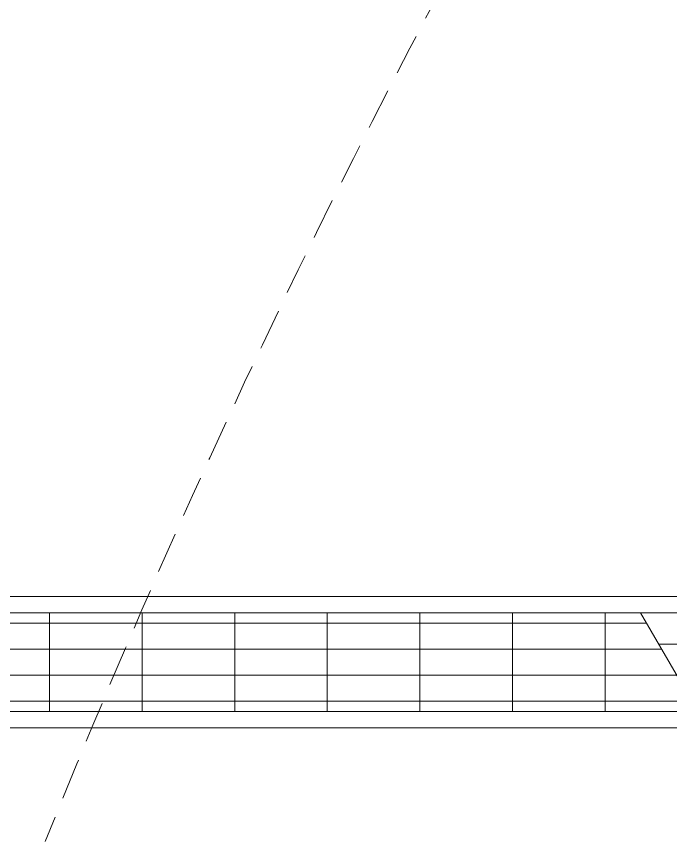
# Model space of a CAD drawing. Extents: x -2598 to 23780, y 0 to 8114.
# Drawn here: x 9463.8 to 9563.5, y 347.7 to 473.5 of the extents above; entities that cross this region are included whole.
import ezdxf

# ---------------------------------------------------------------- set-up
doc = ezdxf.new("R2010")
doc.units = 0
doc.header["$LTSCALE"] = 25
doc.header["$MEASUREMENT"] = 0
doc.linetypes.add('DOT2', pattern=[0.125, 0, -0.125])
doc.linetypes.add('HIDDEN', pattern=[0.375, 0.25, -0.125])
doc.layers.get('0').update_dxf_attribs({"color": 9, "lineweight": 9})
doc.layers.add('20', color=9, linetype='DOT2', lineweight=9)
doc.layers.add('32', color=9, linetype='Continuous', lineweight=9)

# ---------------------------------------------------------------- blocks, each defined once
blk = doc.blocks.new('p-konvektor_audi')
for p, q in [((250, 89.48), (0, 89.47)), ((250, 89.47), (0, 89.48)), ((101.32, 71.95), (101.32, 86.99)), ((115.44, 71.95), (115.44, 86.99)), ((129.56, 71.95), (129.56, 86.99)), ((143.68, 71.95), (143.68, 86.98)), ((157.8, 71.95), (157.8, 86.98)), ((171.92, 71.94), (171.92, 86.98)), ((186.04, 71.94), (186.04, 86.98)), ((191.48, 71.95), (200.19, 86.99)), ((199.29, 85.44), (2.49, 85.42)), ((196.99, 81.46), (2.49, 81.45)), ((194.68, 77.48), (2.49, 77.47)), ((227.1, 76.72), (194.25, 76.73)), ((192.38, 73.51), (2.49, 73.49)), ((0, 69.47), (250, 69.47))]:
    blk.add_line(p, q)
for points in [[(250, 89.47), (0, 89.47), (0, 69.47), (250, 69.47)], [(247.51, 86.99), (247.51, 71.95), (2.49, 71.95), (2.49, 86.99)]]:
    blk.add_lwpolyline(points, close=True)

msp = doc.modelspace()

# ---------------------------------------------------------------- linework, layer by layer
at = {"layer": '20', "linetype": 'HIDDEN', "lineweight": 0}
msp.add_lwpolyline([(9468.15, 347.65, -0.306499), (10707.5, 1186.14, -0.306499)], format="xyb", dxfattribs=at)

# ---------------------------------------------------------------- block references
at = {"layer": '32', "xscale": -1, "rotation": 180}
msp.add_blockref('p-konvektor_audi', (9367.5, 454.48), dxfattribs=at)

doc.saveas('drawing.dxf')
